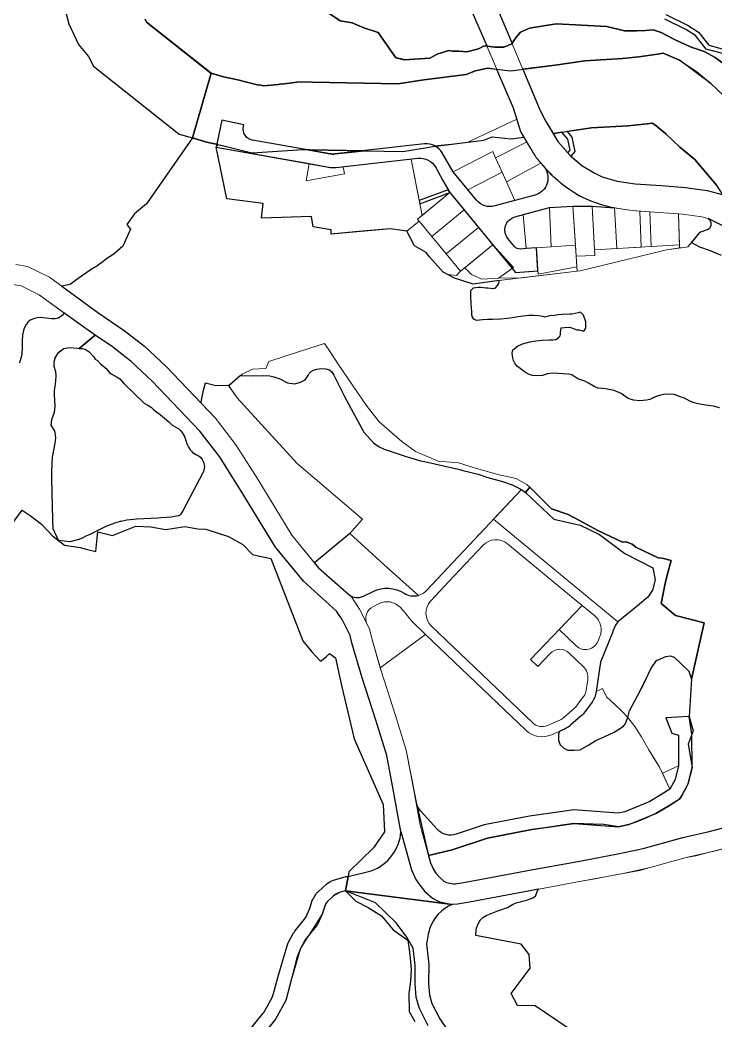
# Model space of a CAD drawing. Header units: millimetres. Extents: x 234550 to 240984, y 469077 to 474234.
# Drawn here: x 239741.5 to 240050.9, y 469516.6 to 469961.6 of the extents above; entities that cross this region are included whole.
import ezdxf

# ---------------------------------------------------------------- set-up
doc = ezdxf.new("R2010")
doc.units = ezdxf.units.MM
for name, color, linetype, lineweight in [('_proposed _Primary_road_Hatch', 7, 'Continuous', 0), ('_Proposed institutional precinct_hatch', 150, 'Continuous', 0), ('_proposed OS-2 _hatch', 83, 'Continuous', 0), ('_Proposed religious institution_hatch', 30, 'Continuous', 0), ('_Proposed UV_1_a_hatch', 31, 'Continuous', 0), ('_proposed UV_1_b_Hatch', 33, 'Continuous', 0), ('_Proposed_footpath hatch', 161, 'Continuous', 30), ('_Proposed_parking', 253, 'Continuous', 30), ('_Propossed _Secondary_road_Hatch', 251, 'Continuous', 0), ('E1', 108, 'Continuous', 30)]:
    doc.layers.add(name, color=color, linetype=linetype, lineweight=lineweight)
doc.layers.add('_proposed Tertiary_road_Hatch', color=252, linetype='Continuous')
doc.layers.add('_proposed UV_2_Hatch', color=53, linetype='Continuous', lineweight=0, true_color=0xf2d64a)
doc.layers.add('water', color=140, linetype='Continuous', lineweight=30, true_color=0x00cdfe)

msp = doc.modelspace()

# ---------------------------------------------------------------- linework, layer by layer
at = {"layer": '_proposed _Primary_road_Hatch'}
for points in [[(240063.58, 469865.39), (240047.38, 469873.33), (240044.52, 469874.09), (240035.96, 469875.25), (240025.55, 469876.08), (240013.58, 469876.91), (240004.34, 469878.28), (239996.37, 469880.6), (239990.25, 469883.34), (239984.13, 469887.24), (239977.49, 469892.91), (239970.89, 469900.49), (239964.04, 469911.91), (239960.9, 469922.46), (239941.21, 469968.35)], [(239952.78, 469968.73), (239972.32, 469922.47), (239974.84, 469917.2), (239980.57, 469907.65), (239985.96, 469901.46), (239991.29, 469896.91), (239996.64, 469893.62), (240000.33, 469891.95), (240006.91, 469890.03), (240014.88, 469888.85), (240026.44, 469888.04), (240037.24, 469887.19), (240046.96, 469885.86), (240054.08, 469883.95)]]:
    msp.add_lwpolyline(points, dxfattribs=at)
at = {"layer": '_Proposed institutional precinct_hatch'}
for points in [[(240053.15, 469857.06), (240047.82, 469859.27), (240043.5, 469860.8), (240040.11, 469862.58), (240039.92, 469862.68), (240038.31, 469860.71), (240037.59, 469860.68), (240028.83, 469859.42), (239990.54, 469850.09), (239968.98, 469847.56), (239962.91, 469846.83), (239954.48, 469845.73), (239954.5, 469845.01), (239954.33, 469844.49), (239953.76, 469843.61), (239952.99, 469842.76), (239952.57, 469842.46), (239952.09, 469842.33), (239951.57, 469842.3), (239950.67, 469842.39), (239949.5, 469842.5), (239948.51, 469842.6), (239947.57, 469842.67), (239946.27, 469842.77), (239945.08, 469842.77), (239943.14, 469842.48), (239941.9, 469841.38), (239941.87, 469840.24), (239941.84, 469839.05), (239942.1, 469835.45), (239942.26, 469831.8), (239942.37, 469830.44), (239942.69, 469829.44), (239943.26, 469828.63), (239944.34, 469828.09), (239947.13, 469828.25), (239949.3, 469828.41), (239951.52, 469828.52), (239955.06, 469828.68), (239958.13, 469828.94), (239960.36, 469829.26), (239962.9, 469829.63), (239965.17, 469829.95), (239967.66, 469830.21), (239969.56, 469830.21), (239971.95, 469830.11), (239973.85, 469829.74), (239974.62, 469829.47), (239977.07, 469830.04), (239979.07, 469830.25), (239980.88, 469830.57), (239982.39, 469830.7), (239986.07, 469830.82), (239986.91, 469830.79), (239989.56, 469831.43), (239990.68, 469831.68), (239992.03, 469830.33), (239993.07, 469827.4), (239993.07, 469824.64), (239992.07, 469823.21), (239990.07, 469823.81), (239989.07, 469823.82), (239985.82, 469825.06), (239983.57, 469824.9), (239982.07, 469824.78), (239981.75, 469822.63), (239981.76, 469821.86), (239981.56, 469821.15), (239980.82, 469820.28), (239979.68, 469819.64), (239978.37, 469819.43), (239976.78, 469819.36), (239973.75, 469819.33), (239970.77, 469819.02), (239968.14, 469818.51), (239964.82, 469817.6), (239962.64, 469816.57), (239960.57, 469814.97), (239960.2, 469813.54), (239960.52, 469811.49), (239960.86, 469810.3), (239961.64, 469808.74), (239962.64, 469807.59), (239965.6, 469805.39), (239966.53, 469804.71), (239967.55, 469804.12), (239969.33, 469803.61), (239971.56, 469803.39), (239973.73, 469803.61), (239976.02, 469804.37), (239978.69, 469804.66), (239982.87, 469804.37), (239985.39, 469804.21), (239986.77, 469803.87), (239989.39, 469802.09), (239992.61, 469801.07), (239994.15, 469800.21), (239996.77, 469798.61), (239998.55, 469797.93), (240001.76, 469797.67), (240005.65, 469796.84), (240008.71, 469795.56), (240011.84, 469793.27), (240014.21, 469792.59), (240017.04, 469792.32), (240019.97, 469792.59), (240021.41, 469792.93), (240023.56, 469793.86), (240025.55, 469794.71), (240027.67, 469795.05), (240030.55, 469795.32), (240032.41, 469795.13), (240034.95, 469794.03), (240036.9, 469793.53), (240039.19, 469792.09), (240041.13, 469791.41), (240043.72, 469790.78), (240046.37, 469790.38), (240049.75, 469789.87), (240052.39, 469789.12)], [(240053.74, 469593.17), (240049.12, 469591.9), (240041.88, 469590.04), (240037.63, 469589.28), (240021.07, 469584.68), (240016.96, 469583.5), (240008.9, 469582), (240003.78, 469581.03), (239997.21, 469579.79), (239990.99, 469578.69), (239972.08, 469575.2), (239971.68, 469574.69), (239970.59, 469572.12), (239969.11, 469571.18), (239966.62, 469570.28), (239962.04, 469569.04), (239960.39, 469568.37), (239958.23, 469566.98), (239953.92, 469565.58), (239948.7, 469563.52), (239947.23, 469562.59), (239946.17, 469561.52), (239944.95, 469559.47), (239944.26, 469557.33), (239944.11, 469554.53), (239964.31, 469550.79), (239967.8, 469546.1), (239968.24, 469540.12), (239959.82, 469528.8), (239962.7, 469523.39), (239970.55, 469523.37), (239989.26, 469510.52)]]:
    msp.add_lwpolyline(points, dxfattribs=at)
for points in [[(239917.33, 469769.78), (239911.22, 469774.27), (239901.14, 469783.02), (239895.32, 469790.33), (239882.95, 469808.64), (239879.58, 469813.68), (239876.86, 469817.75), (239866.22, 469814.33), (239852.05, 469809.86), (239850.78, 469806.73), (239844.9, 469806.36), (239840.22, 469804.21), (239834.24, 469799.06), (239837.92, 469793.74), (239864.76, 469764.44), (239893.79, 469739.71), (239888.17, 469733.24), (239903.16, 469719.53), (239906.13, 469716.86), (239918.64, 469705.81, 0.131269), (239922.2, 469707.91), (239964.39, 469752.83), (239966.16, 469751.57), (239968.12, 469753.92), (239966.73, 469755.07), (239962.07, 469757.81), (239954.47, 469759.47), (239944.37, 469762.19), (239936.36, 469764.68), (239927.33, 469765.41)], [(240025.81, 469629.35), (240023.55, 469632.96), (240021, 469637.12), (240017.54, 469643.06), (240014.71, 469647.46), (240011.67, 469651.48), (240009.11, 469654.1), (240005.77, 469657.37), (240002.2, 469660.76), (240000.38, 469664.35), (239997.63, 469662.99, -0.120136), (239995.75, 469658.39), (239992.54, 469653.96, -0.057228), (239990.92, 469652.19), (239986.14, 469648.04, -0.075249), (239983.49, 469646.35), (239977.75, 469643.83, -0.303243), (239966.26, 469645.85), (239921.8, 469688.37), (239901.6, 469673.55), (239901.97, 469672.28), (239908.37, 469652.45), (239913.2, 469637.01), (239917.67, 469613.77, 0.137461), (239919.6, 469609.9), (239926.93, 469601.81, 0.296841), (239935.37, 469599.59), (239947.81, 469603.71), (239967.94, 469607.69), (239982.66, 469609.74), (239987.69, 469610.42), (240007.17, 469608.96), (240010.31, 469609.62), (240021.45, 469614.16), (240026.34, 469617.08), (240030.41, 469619.65)]]:
    msp.add_lwpolyline(points, format="xyb", close=True, dxfattribs=at)
at = {"layer": '_proposed OS-2 _hatch'}
for points in [[(239966.7, 469907.27), (239964.04, 469911.91), (239962.35, 469917.6), (239940.23, 469907.23), (239925.86, 469905.71, -0.146313), (239929.41, 469902.16), (239934.01, 469894.13), (239934.03, 469894.1), (239951.67, 469903.16), (239952.91, 469900.38)], [(239870.08, 469897.77), (239879.54, 469896.11, 0.071437), (239881.81, 469896.04), (239885.14, 469896.41), (239885.75, 469893.23), (239868.73, 469890.08)], [(240034.68, 469860.28), (240035.56, 469860.39), (240037.59, 469860.68), (240038.31, 469860.71), (240043.56, 469867.13), (240047.38, 469868.48, 0.51342), (240047.4, 469873.32), (240044.58, 469874.08), (240035.96, 469875.25), (240034.24, 469875.39)], [(239915.59, 469694.31), (239911.75, 469699.12), (239910.44, 469700.5, 0.328086), (239901.11, 469702.17), (239898.55, 469700.91, 0.414214), (239895.82, 469692.88), (239896.79, 469690.9), (239897.83, 469686.63), (239901.6, 469673.55), (239921.8, 469688.37)]]:
    msp.add_lwpolyline(points, format="xyb", close=True, dxfattribs=at)
for points in [[(239929.41, 469902.16), (239934.01, 469894.13), (239934.03, 469894.1), (239951.67, 469903.16), (239952.91, 469900.38), (239966.7, 469907.27), (239964.04, 469911.91), (239962.35, 469917.6), (239940.23, 469907.23)], [(240017.53, 469860.65), (240016.97, 469876.67), (240021.38, 469876.37), (240022.06, 469860.91)]]:
    msp.add_lwpolyline(points, dxfattribs=at)
for points in [[(239932.55, 469884.87), (239919.27, 469879.86), (239920.27, 469874.77)], [(239965.13, 469875.06), (239965.13, 469875.06)], [(239930.91, 469857.62), (239918.88, 469872.25), (239913.39, 469867.73), (239916.81, 469861.15), (239922.1, 469858.21), (239923.45, 469856.39), (239929.53, 469849.45), (239931.73, 469848.48), (239935.56, 469848), (239937.26, 469849.9)], [(240034.68, 469860.26), (240028.83, 469859.42), (239990.54, 469850.09), (239989.11, 469849.92), (239988.69, 469856.57), (239996.94, 469856.96), (239996.82, 469859.45), (240034.64, 469861.64)], [(239971.68, 469850.06), (239961.81, 469849.29), (239960.29, 469851.14), (239954.19, 469846.79), (239964.57, 469847.05), (239989.11, 469849.92), (239988.99, 469851.86), (239971.77, 469848.66)], [(239864.76, 469764.44), (239837.92, 469793.74), (239834.12, 469799.25), (239828.53, 469799.12), (239823.88, 469800.36), (239822.99, 469797.09), (239821.98, 469791.89), (239821.96, 469791.25), (239828.37, 469784.54), (239837.46, 469772.76), (239847.15, 469757.44), (239862.37, 469732.55), (239872.4, 469720.32), (239888.17, 469733.24), (239893.79, 469739.71)], [(240034.22, 469629.99), (240027.07, 469626.7), (240030.41, 469619.65), (240032.75, 469623.98)]]:
    msp.add_lwpolyline(points, close=True, dxfattribs=at)
for points in [[(239965.13, 469875.06), (239961.47, 469874.07, 0.545073), (239958.39, 469864.47), (239961.35, 469860.88, 0.249274), (239963.95, 469859.8), (239966.55, 469860.1), (239965.13, 469875.06)], [(239996.94, 469696.64), (239991.33, 469701.28), (239981.17, 469690.66), (239988.76, 469683.39, 0.532735), (239998.49, 469685.53), (239999.28, 469687.54, 0.324715), (239996.94, 469696.64)]]:
    msp.add_lwpolyline(points, format="xyb", dxfattribs=at)
at = {"layer": '_Proposed religious institution_hatch'}
msp.add_lwpolyline([(239844.8, 469504.56), (239855.12, 469517.35), (239859.59, 469525.68), (239861.24, 469531.8), (239864.74, 469545.17), (239866.02, 469548.57), (239875.84, 469564.08), (239876.79, 469567.16), (239877.57, 469568.92), (239877.95, 469569.54), (239880.69, 469572.03), (239883.9, 469573.81), (239886.18, 469574.46), (239890.84, 469569.89), (239896.28, 469567.05), (239902.15, 469563.3), (239907.35, 469557.16), (239913.91, 469552.47), (239914.54, 469548.35), (239914.9, 469544.48), (239915.3, 469539.42), (239915.06, 469534.3), (239914.28, 469528.73), (239914.42, 469520.8), (239916.93, 469516.37)], dxfattribs=at)
at = {"layer": '_proposed Tertiary_road_Hatch'}
for points in [[(239974.22, 469896.67, -0.554288), (239970.26, 469883.69), (239952.58, 469878.93, -0.294438), (239944.33, 469881.58), (239934.01, 469894.13), (239929.18, 469902.55, 0.299028), (239921.35, 469906.52), (239881.59, 469902.05, -0.072012), (239879.3, 469902.13), (239844.8, 469908.25, -0.423797), (239840.78, 469914.21), (239840.95, 469915.02), (239831.17, 469917.09), (239828.62, 469905.03), (239879.54, 469896.11, 0.071437), (239881.81, 469896.04), (239918.38, 469900.15, -0.305888), (239926.31, 469896), (239929.4, 469890.29), (239932.56, 469884.87), (239961.81, 469849.29), (239971.68, 469850.08), (239971.02, 469860.38), (239966.55, 469860.1), (239963.95, 469859.8, -0.249274), (239961.35, 469860.88), (239958.39, 469864.47, -0.545073), (239961.47, 469874.07), (239976.82, 469878.2), (239987.29, 469878.86), (239995.84, 469878.86), (240005.74, 469878.07, -0.000022), (240004.34, 469878.28, -0.168102)], [(240024.13, 469608.77), (240029.48, 469611.96), (240033.61, 469614.57, 0.128811), (240035.69, 469616.79), (240038.03, 469621.13, 0.064083), (240038.58, 469622.56), (240040.22, 469629.29), (240040.15, 469644.14), (240038.92, 469651.95), (240028.61, 469651.34), (240031.25, 469644.48), (240034.15, 469643.66), (240034.22, 469629.99), (240032.75, 469623.98), (240030.41, 469619.65), (240026.34, 469617.08), (240021.45, 469614.16), (240010.31, 469609.62), (240007.17, 469608.96), (239987.69, 469610.42), (239982.66, 469609.74), (239967.94, 469607.69), (239947.81, 469603.71), (239935.37, 469599.59, -0.296841), (239926.93, 469601.81), (239919.6, 469609.9, -0.119666), (239917.79, 469613.22), (239923.06, 469590.21), (239933.55, 469592.67), (239949.34, 469597.9), (239968.94, 469601.77), (239983.48, 469603.8), (239987.87, 469604.39), (240007.57, 469602.91), (240012.07, 469603.86)], [(239887.32, 469580.78), (239897.65, 469583.36, 0.296664), (239910.84, 469600.78), (239915.51, 469583.81), (239917.37, 469579.49), (239919.19, 469576.88), (239921.51, 469574.09), (239924.91, 469571.19), (239927.73, 469569.75), (239930.2, 469569.03), (239933.63, 469568.43), (239886.18, 469574.46)]]:
    msp.add_lwpolyline(points, format="xyb", close=True, dxfattribs=at)
for points in [[(240034.72, 469905.1), (240028.55, 469910.96), (240024.1, 469914.71), (240022.52, 469915.78), (240020.27, 469915.45), (240011.65, 469914.61), (239995.57, 469913.62), (239984.7, 469912.06), (239986.8, 469909.46), (239988.15, 469903.14), (239986.39, 469901.09), (239991.29, 469896.91), (239996.64, 469893.62), (240000.33, 469891.95), (240006.91, 469890.03), (240014.88, 469888.85), (240026.44, 469888.04), (240037.24, 469887.19), (240046.96, 469885.86), (240053.67, 469884.06), (240052.96, 469885.34), (240051.26, 469888.06), (240041.52, 469899.67)], [(239984.95, 469908.58), (239982.38, 469911.74), (239978.43, 469911.21), (239980.57, 469907.65), (239985.01, 469902.55), (239985.99, 469903.69)]]:
    msp.add_lwpolyline(points, close=True, dxfattribs=at)
for points in [[(239840.95, 469509.34), (239849.63, 469520.1, 0.046665), (239850.45, 469521.34), (239853.53, 469527.08, 0.058035), (239854.21, 469528.8), (239856.39, 469536.98), (239860.19, 469550.04, -0.05581), (239860.88, 469551.68), (239862.94, 469555.4, -0.042575), (239863.7, 469556.53), (239867.97, 469561.85, 0.062811), (239869.02, 469563.55), (239870.22, 469566.21), (239871.27, 469569.61, -0.060495), (239872.05, 469571.38), (239872.65, 469572.37, -0.073514), (239874.13, 469574.18), (239877.7, 469577.43, -0.116429), (239880.91, 469579.21), (239886.41, 469580.75), (239887.32, 469580.78), (239886.18, 469574.46), (239883.9, 469573.81, 0.116429), (239880.69, 469572.03), (239877.95, 469569.54), (239877.57, 469568.92, 0.060495), (239876.79, 469567.16), (239875.84, 469564.08), (239873.75, 469559.47), (239868.27, 469552.64), (239866.02, 469548.57), (239862.17, 469535.37), (239859.59, 469525.68), (239855.12, 469517.35), (239845.26, 469505.14, -0.046396)], [(239922.93, 469514.43), (239919.01, 469522.12), (239917.54, 469527.16), (239917.12, 469533.02), (239917.18, 469541.31), (239916.31, 469548.94), (239913.46, 469553.81), (239910.02, 469558.47), (239908.64, 469560.24), (239899.51, 469569.12), (239886.18, 469574.46), (239933.63, 469568.43, 0.211902), (239923.51, 469557.47, 0.010507), (239922.13, 469550.88), (239923.18, 469541.63), (239923.12, 469533.22), (239923.48, 469528.22), (239924.61, 469524.34), (239928.11, 469517.49), (239931.83, 469511.98)]]:
    msp.add_lwpolyline(points, format="xyb", dxfattribs=at)
at = {"layer": '_Proposed UV_1_a_hatch'}
msp.add_lwpolyline([(239871.1, 469874.25), (239871.79, 469869.68), (239879.82, 469868.36), (239879.85, 469866.35), (239906.07, 469868.81), (239913.39, 469867.73), (239918.88, 469872.25), (239918.2, 469873.07), (239920.27, 469874.77), (239915.35, 469899.81), (239900.32, 469898.12), (239885.14, 469896.41), (239885.75, 469893.23), (239868.73, 469890.08), (239868.73, 469890.08), (239870.08, 469897.77), (239828.62, 469905.03), (239833.39, 469882.05), (239849.63, 469880.02), (239848.8, 469873.49), (239871.1, 469874.25)], dxfattribs=at)
at = {"layer": '_proposed UV_1_b_Hatch'}
for points in [[(239973.02, 469898.04), (239970.89, 469900.49), (239967.06, 469906.65), (239966.7, 469907.27), (239952.91, 469900.38), (239957.72, 469889.61), (239955.79, 469893.93)], [(239945.26, 469869.42), (239930.91, 469857.62), (239937.26, 469849.9), (239951.61, 469861.7), (239938.91, 469877.15), (239924.55, 469865.35), (239938.91, 469877.15), (239932.56, 469884.87), (239918.2, 469873.07), (239930.91, 469857.62)]]:
    msp.add_lwpolyline(points, dxfattribs=at)
for points in [[(239926.31, 469896, 0.305888), (239918.38, 469900.15), (239915.35, 469899.81), (239918.98, 469881.36), (239931.79, 469886.18), (239929.4, 469890.29)], [(239974.22, 469896.67), (239973.02, 469898.04), (239957.72, 469889.61), (239961.42, 469881.31), (239970.26, 469883.69, 0.554288)]]:
    msp.add_lwpolyline(points, format="xyb", close=True, dxfattribs=at)
for points in [[(239952.91, 469900.38), (239951.67, 469903.16), (239934.03, 469894.1), (239940.55, 469886.18), (239955.79, 469893.93)], [(239965.13, 469875.06), (239976.82, 469878.2), (239977.57, 469860.79), (239966.55, 469860.1)], [(239977.57, 469860.79), (239976.82, 469878.2), (239987.29, 469878.86), (239988.38, 469861.47)], [(239995.84, 469878.86), (239987.29, 469878.86), (239988.69, 469856.57), (239996.94, 469856.96)], [(240005.74, 469878.07), (239995.84, 469878.86), (239996.82, 469859.45), (240006.76, 469860.02)], [(240016.97, 469876.67), (240013.58, 469876.91), (240005.74, 469878.07), (240006.78, 469860.02), (240017.53, 469860.65)], [(240034.24, 469875.39), (240025.55, 469876.08), (240021.38, 469876.37), (240022.06, 469860.91), (240034.64, 469861.64)], [(239960.9, 469851.57), (239951.61, 469861.7), (239939.19, 469851.49), (239942.17, 469848.54), (239946.74, 469846.41), (239954.19, 469846.79)], [(239988.38, 469861.47), (239977.57, 469860.79), (239971.02, 469860.38), (239971.77, 469848.66), (239988.99, 469851.86)]]:
    msp.add_lwpolyline(points, close=True, dxfattribs=at)
msp.add_lwpolyline([(239940.55, 469886.18), (239944.33, 469881.58, 0.294438), (239952.58, 469878.93), (239961.42, 469881.31)], format="xyb", dxfattribs=at)
at = {"layer": '_proposed UV_2_Hatch'}
msp.add_lwpolyline([(239741.23, 469809.14), (239741.82, 469811.21), (239741.98, 469811.67), (239742.23, 469812.99), (239742.26, 469813.68), (239742.4, 469815.44), (239742.44, 469817.26), (239742.46, 469818.14), (239742.47, 469819.03), (239742.6, 469821.63), (239742.59, 469821.63), (239743.23, 469824.11), (239744, 469825.76), (239745.01, 469827.26), (239746.03, 469828.18), (239747.93, 469828.94), (239749.19, 469829.22), (239750.65, 469829.28), (239755.63, 469828.72), (239757.11, 469828.72), (239758.66, 469829.05), (239760.3, 469830.22), (239760.76, 469831.01), (239760.98, 469831.48), (239749.97, 469839.5), (239742.04, 469843.39), (239738.51, 469844.02)], dxfattribs=at)
for points in [[(239817.66, 469769.91), (239817.17, 469770.52), (239816.32, 469771.73), (239815.8, 469772.85), (239814.63, 469776.5), (239813.73, 469777.97), (239813, 469778.91), (239812.09, 469779.84), (239810.07, 469781.05), (239809.02, 469781.68), (239807.62, 469783.01), (239804.87, 469785.3), (239803.14, 469786.68), (239802.99, 469786.81), (239801.93, 469787.5), (239800.85, 469788.47), (239799.92, 469789.3), (239798.33, 469790.37), (239796.61, 469791.26), (239787.62, 469800.05), (239785.84, 469802.02), (239784.75, 469802.86), (239782.02, 469804.33), (239781.07, 469805.09), (239779.8, 469806.68), (239777.26, 469808.69), (239775.99, 469810.17), (239774.83, 469810.81), (239774.09, 469811.97), (239772.26, 469814.1), (239770.49, 469815.25), (239769.3, 469815.54), (239767.1, 469815.68), (239763.67, 469815.96), (239761.71, 469815.68), (239760.25, 469815.03), (239759.06, 469814.2), (239758.22, 469813.25), (239757.52, 469812.06), (239757.01, 469810.71), (239756.73, 469809.33), (239756.73, 469807.63), (239757.37, 469805.2), (239757.49, 469803.49), (239757.37, 469800.97), (239756.84, 469796.84), (239756.81, 469794.9), (239757.16, 469789.94), (239756.84, 469787.31), (239755.57, 469784.03), (239755.36, 469781.92), (239755.63, 469780.99), (239756.81, 469779.09), (239757.16, 469778.21), (239757.37, 469775.88), (239757.19, 469773.41), (239755.99, 469767.21), (239755.67, 469760.86), (239755.66, 469757.65), (239756.09, 469739.37), (239756.22, 469735.37), (239758.63, 469730.21), (239763.67, 469729.63), (239767.71, 469730.68), (239769.38, 469731.36), (239770.51, 469731.94), (239771.81, 469732.52), (239772.93, 469733.05), (239774.25, 469733.79), (239775.52, 469734.32), (239777.29, 469735.2), (239779.7, 469736.38), (239782.03, 469737.34), (239782.84, 469737.6), (239783.07, 469737.71), (239783.56, 469737.89), (239783.6, 469737.9), (239784.07, 469738.06), (239784.31, 469738.13), (239785.05, 469738.35), (239785.13, 469738.37), (239785.85, 469738.59), (239786.07, 469738.64), (239786.39, 469738.69), (239786.69, 469738.75), (239786.73, 469738.76), (239788.98, 469739.28), (239792, 469739.6), (239793.25, 469739.74), (239802.92, 469740.19), (239804.06, 469740.28), (239806.6, 469740.48), (239808.77, 469740.64), (239810.14, 469740.8), (239811.04, 469740.96), (239811.9, 469741.17), (239812.24, 469741.29), (239812.55, 469741.5), (239812.8, 469741.71), (239813.03, 469742.02), (239813.33, 469742.44), (239813.64, 469743.02), (239813.82, 469743.39), (239822.78, 469760.3), (239823.09, 469760.94), (239823.45, 469762.9), (239823.09, 469764.96), (239822.47, 469766.23), (239821.69, 469767.25), (239821.14, 469767.68), (239820.54, 469768.01), (239820.02, 469768.26), (239819.71, 469768.45), (239819.09, 469768.88), (239818.9, 469768.95), (239818.2, 469769.4)], [(240022.74, 469718.08), (240010.34, 469724.42), (239999.11, 469732.93), (239990.55, 469737.08), (239978.79, 469739.71), (239966.16, 469751.57), (239964.39, 469752.83), (239952, 469739.63), (240007.24, 469693.97), (240015.96, 469701.16), (240020.53, 469705.06), (240022.65, 469708.11), (240023.85, 469712.76)], [(240039.93, 469668.52), (240038.73, 469672.08), (240032.2, 469678.33), (240030.55, 469678.96), (240028.52, 469678.58), (240024.43, 469676.84), (240021.91, 469673.12), (240018.58, 469666.1), (240012.36, 469654.47), (240011.67, 469651.48), (240014.71, 469647.46), (240017.54, 469643.06), (240021, 469637.12), (240023.66, 469632.8), (240025.81, 469629.35), (240027.07, 469626.7), (240034.22, 469629.99), (240034.15, 469643.66), (240031.25, 469644.48), (240028.61, 469651.34), (240038.92, 469651.95)]]:
    msp.add_lwpolyline(points, close=True, dxfattribs=at)
msp.add_lwpolyline([(239989.36, 469657.23), (239992.11, 469661.03, 0.120136), (239993.18, 469663.66), (239993.88, 469668.32, 0.243798), (239991.87, 469674.19), (239985.64, 469680.15, 0.414214), (239977.16, 469679.96), (239971.64, 469674.18), (239968.38, 469677.29), (239991.33, 469701.28), (239986.6, 469705.19), (239958.17, 469728.69, 0.395789), (239947.25, 469728), (239932.15, 469711.94), (239924.1, 469703.36, 0.411592), (239924.4, 469692.11), (239930.75, 469686.03), (239969.37, 469649.1, 0.303243), (239975.93, 469647.95), (239981.67, 469650.47, 0.075249), (239983.19, 469651.43), (239987.97, 469655.59), (239988.9, 469656.6), (239989.36, 469657.23)], format="xyb", dxfattribs=at)
at = {"layer": '_Proposed_footpath hatch'}
msp.add_lwpolyline([(239932.55, 469884.87), (239932.56, 469884.87), (239931.79, 469886.18), (239918.98, 469881.36), (239919.27, 469879.86)], close=True, dxfattribs=at)
at = {"layer": '_Proposed_parking'}
msp.add_lwpolyline([(239888.17, 469733.24), (239872.4, 469720.32), (239874.23, 469718.08), (239887.5, 469706.31, 0.304536), (239894.13, 469705.42), (239898.46, 469707.55, -0.262328), (239912.19, 469706.78, 0.213117), (239918.64, 469705.81), (239906.13, 469716.86), (239903.16, 469719.53)], format="xyb", close=True, dxfattribs=at)
at = {"layer": '_Propossed _Secondary_road_Hatch'}
for points in [[(240064.82, 469605.21), (240047.81, 469600.84), (240036.16, 469598.16), (240018.51, 469593.31), (240007.24, 469590.85), (239989.4, 469587.54), (239967.94, 469583.59), (239939.58, 469578.28), (239935.1, 469577.54), (239934.14, 469577.48), (239931.07, 469578.15), (239929.95, 469578.73), (239927.94, 469580.44), (239926.36, 469582.34), (239925.28, 469583.89), (239923.95, 469586.95), (239919.37, 469603.64), (239916.47, 469619.98), (239913.2, 469637.01), (239908.37, 469652.45), (239901.97, 469672.28), (239897.83, 469686.63), (239896.79, 469690.9), (239892.47, 469699.68), (239888.83, 469705.14), (239874.23, 469718.08), (239862.37, 469732.55), (239847.15, 469757.44), (239837.46, 469772.76), (239828.37, 469784.54), (239806.59, 469807.37), (239796.79, 469816.62), (239787.79, 469823.64), (239776.06, 469831.63), (239754.56, 469847.27), (239744.86, 469852.04), (239739.65, 469852.95)], [(239738.51, 469844.02), (239742.04, 469843.39), (239749.97, 469839.5), (239770.84, 469824.3), (239782.63, 469816.25), (239790.87, 469809.83), (239800.23, 469801), (239821.45, 469778.77), (239830.16, 469767.49), (239839.39, 469752.88), (239855.05, 469727.31), (239867.52, 469712.09), (239882.22, 469698.83), (239884.7, 469695.11), (239888.26, 469687.91), (239889.02, 469684.75), (239893.51, 469669.2), (239899.77, 469649.82), (239904.5, 469634.66), (239907.55, 469618.76), (239910.84, 469600.78), (239915.51, 469583.81), (239917.37, 469579.49), (239919.19, 469576.88), (239921.51, 469574.09), (239924.91, 469571.19), (239927.73, 469569.75), (239930.2, 469569.03), (239933.63, 469568.43), (239935.93, 469568.57), (239941.33, 469569.45), (239969.81, 469574.78), (239990.99, 469578.69), (240008.9, 469582), (240021.07, 469584.68), (240037.63, 469589.28), (240050.03, 469592.12), (240066.61, 469596.38)]]:
    msp.add_lwpolyline(points, dxfattribs=at)
at = {"layer": 'E1'}
for points in [[(239760.88, 469968.83), (239763.12, 469959.88), (239767.53, 469950.69), (239771.92, 469945.34), (239774.1, 469941.16), (239812.3, 469910.86), (239818.14, 469909.18), (239826.44, 469937.94), (239797.75, 469960.7), (239797.08, 469961.97)], [(239878.83, 469964.7), (239883.86, 469961.28), (239889.15, 469960.3), (239894.3, 469958.1), (239900.76, 469956.14), (239908.57, 469944.86), (239911.55, 469944.15), (239912.12, 469943.93), (239923.7, 469944.71), (239926.87, 469946.48), (239930.12, 469947.46), (239932.15, 469948.01), (239933.79, 469947.77), (239936.48, 469947.84), (239940.17, 469947.46), (239945.26, 469948.86), (239947.55, 469950), (239948.41, 469950.08), (239949.09, 469949.98), (239941.66, 469967.31)], [(239952.78, 469968.73), (239960.21, 469951.13), (239961.04, 469952.55), (239962.31, 469954.33), (239963.92, 469956.16), (239967.93, 469958.04), (239979.86, 469959.86), (239991.26, 469959.3), (240002.31, 469958.79), (240010.26, 469956.87), (240015.74, 469956.87), (240019.55, 469957), (240022.86, 469957.25), (240026.55, 469956.11), (240031.76, 469953.31), (240035.2, 469951.66), (240040.29, 469949.37), (240045.63, 469947.58), (240050.47, 469944.91), (240053.87, 469942.5)], [(239878.83, 469964.7), (239883.86, 469961.28), (239889.15, 469960.3), (239894.3, 469958.1), (239900.76, 469956.14), (239908.57, 469944.86), (239912.39, 469943.95), (239923.7, 469944.71), (239926.87, 469946.48), (239930.12, 469947.46), (239932.15, 469948.01), (239933.79, 469947.77), (239936.48, 469947.84), (239940.17, 469947.46), (239945.26, 469948.86), (239947.86, 469950.16), (239952.55, 469949.49), (239956.57, 469949.56), (239960.14, 469951.02), (239961.04, 469952.55), (239962.31, 469954.33), (239963.92, 469956.16), (239967.93, 469958.04), (239979.86, 469959.86), (239991.26, 469959.3), (240002.31, 469958.79), (240010.26, 469956.87), (240015.74, 469956.87), (240019.55, 469957), (240022.86, 469957.25), (240026.55, 469956.11), (240031.76, 469953.31), (240035.2, 469951.66), (240040.29, 469949.37), (240045.63, 469947.58), (240050.47, 469944.91), (240053.87, 469942.5)], [(240055.46, 469946.22), (240046.54, 469948.65), (240041.73, 469954.75), (240037.52, 469957.47), (240028.17, 469962.02)], [(240028.57, 469964.05), (240038.51, 469959.21), (240043.1, 469956.25), (240047.7, 469950.4), (240056.26, 469948.07), (240084.51, 469931.04), (240097.09, 469949.77), (240087.62, 469951.79), (240079.33, 469956.22), (240074.31, 469958.56), (240053.07, 469965.54)], [(240028.57, 469964.05), (240038.51, 469959.21), (240043.1, 469956.25), (240047.7, 469950.4), (240056.26, 469948.07), (240084.51, 469931.04), (240097.09, 469949.77), (240087.62, 469951.79), (240079.33, 469956.22), (240074.31, 469958.56), (240053.07, 469965.54)], [(240054.45, 469927.73), (240048.56, 469933.33), (240034.64, 469943.79), (240027.42, 469946.87), (240024.85, 469946.45), (240016.63, 469945.23), (240009.28, 469944.52), (239992.51, 469943.49), (239979.34, 469941.6), (239965.04, 469939.71), (239972.32, 469922.47), (239974.84, 469917.2), (239978.43, 469911.21), (239983.43, 469911.88), (239995.57, 469913.62), (240011.65, 469914.61), (240020.27, 469915.45), (240022.52, 469915.78), (240024.1, 469914.71), (240028.55, 469910.96), (240034.72, 469905.1), (240041.52, 469899.67), (240051.26, 469888.06)], [(240052.39, 469789.12), (240049.75, 469789.87), (240046.37, 469790.38), (240043.72, 469790.78), (240041.13, 469791.41), (240039.19, 469792.09), (240036.9, 469793.53), (240034.95, 469794.03), (240032.41, 469795.13), (240030.55, 469795.32), (240027.67, 469795.05), (240025.55, 469794.71), (240023.56, 469793.86), (240021.41, 469792.93), (240019.97, 469792.59), (240017.04, 469792.32), (240014.21, 469792.59), (240011.84, 469793.27), (240008.71, 469795.56), (240005.65, 469796.84), (240001.76, 469797.67), (239998.55, 469797.93), (239996.77, 469798.61), (239994.15, 469800.21), (239992.61, 469801.07), (239989.39, 469802.09), (239986.77, 469803.87), (239985.39, 469804.21), (239982.87, 469804.37), (239978.69, 469804.66), (239976.02, 469804.37), (239973.73, 469803.61), (239971.56, 469803.39), (239969.33, 469803.61), (239967.55, 469804.12), (239966.53, 469804.71), (239965.6, 469805.39), (239962.64, 469807.59), (239961.64, 469808.74), (239960.86, 469810.3), (239960.52, 469811.49), (239960.2, 469813.54), (239960.57, 469814.97), (239962.64, 469816.57), (239964.82, 469817.6), (239968.14, 469818.51), (239970.77, 469819.02), (239973.75, 469819.33), (239976.78, 469819.36), (239978.37, 469819.43), (239979.68, 469819.64), (239980.82, 469820.28), (239981.56, 469821.15), (239981.76, 469821.86), (239981.75, 469822.63), (239982.07, 469824.78), (239983.57, 469824.9), (239985.82, 469825.06), (239989.07, 469823.82), (239990.07, 469823.81), (239992.07, 469823.21), (239993.07, 469824.64), (239993.07, 469827.4), (239992.03, 469830.33), (239990.68, 469831.68), (239989.56, 469831.43), (239986.91, 469830.79), (239986.07, 469830.82), (239982.39, 469830.7), (239980.88, 469830.57), (239979.07, 469830.25), (239977.07, 469830.04), (239974.62, 469829.47), (239973.85, 469829.74), (239971.95, 469830.11), (239969.56, 469830.21), (239967.66, 469830.21), (239965.17, 469829.95), (239962.9, 469829.63), (239960.36, 469829.26), (239958.13, 469828.94), (239955.06, 469828.68), (239951.52, 469828.52), (239949.3, 469828.41), (239947.13, 469828.25), (239944.34, 469828.09), (239943.26, 469828.63), (239942.69, 469829.44), (239942.37, 469830.44), (239942.26, 469831.8), (239942.1, 469835.45), (239941.84, 469839.05), (239941.87, 469840.24), (239941.9, 469841.38), (239943.14, 469842.48), (239945.08, 469842.77), (239946.27, 469842.77), (239947.57, 469842.67), (239948.51, 469842.6), (239949.5, 469842.5), (239950.67, 469842.39), (239951.57, 469842.3), (239952.09, 469842.33), (239952.57, 469842.46), (239952.99, 469842.76), (239953.76, 469843.61), (239954.33, 469844.49), (239954.5, 469845.01), (239954.48, 469845.73), (239942.88, 469844.21), (239934.58, 469846.9), (239929.53, 469849.45), (239923.45, 469856.39), (239922.1, 469858.21), (239916.81, 469861.15), (239913.39, 469867.73), (239906.07, 469868.81), (239893.72, 469867.69), (239879.85, 469866.35), (239879.82, 469868.36), (239871.79, 469869.68), (239871.1, 469874.25), (239848.8, 469873.49), (239849.63, 469880.02), (239833.39, 469882.05), (239828.62, 469905.03), (239829.56, 469906.2), (239824.45, 469907.36), (239818.14, 469909.18), (239797.68, 469879.91), (239792.31, 469875.48), (239788.94, 469870.63), (239790.56, 469868.68), (239787.23, 469861.08), (239783.45, 469857.76), (239781.97, 469856.78), (239780.49, 469855.83), (239778.47, 469854.31), (239775.69, 469852.18), (239772.83, 469850.48), (239772.61, 469850.35), (239767.77, 469847.02), (239765.61, 469845.43), (239763.75, 469844.04), (239760.01, 469843.31), (239776.06, 469831.63), (239787.79, 469823.64), (239796.79, 469816.62), (239806.59, 469807.37), (239821.96, 469791.25), (239821.98, 469791.89), (239822.99, 469797.09), (239823.88, 469800.36), (239828.53, 469799.12), (239834.47, 469799.26), (239839.39, 469803.5), (239844.76, 469803.39), (239849.63, 469803.5), (239852.49, 469803.39), (239854.29, 469802.97), (239857.04, 469802.02), (239860.42, 469800.32), (239863.6, 469799.9), (239866.24, 469800.54), (239868.26, 469801.59), (239869.53, 469803.61), (239870, 469804.44), (239870.89, 469805.33), (239871.97, 469805.9), (239873.43, 469806.41), (239875.46, 469806.73), (239877.43, 469806.6), (239879.08, 469806.09), (239880.09, 469805.17), (239881.05, 469803.69), (239882.85, 469799.88), (239885.7, 469794.27), (239889.62, 469787.08), (239894.33, 469778.38), (239898.67, 469773.62), (239900.89, 469771.93), (239903.43, 469770.76), (239913.07, 469767.59), (239919.52, 469765.68), (239921.26, 469765.3), (239921.95, 469765.25), (239922.64, 469765), (239931.06, 469763.14), (239936.93, 469761.72), (239938.34, 469761.37), (239945.09, 469759.69), (239949.49, 469758.25), (239955.93, 469756.47), (239960.24, 469754.95), (239964.39, 469752.83), (239966.17, 469751.58), (239968.12, 469753.92), (239971.53, 469750.5), (239977.81, 469744.34), (239985.18, 469741.81), (239990.17, 469739.07), (239998.36, 469734.62), (240009.25, 469729.48), (240010.97, 469729.56), (240013.63, 469728.61), (240015.18, 469727.2), (240025.09, 469722.43), (240026.87, 469722.36), (240030.89, 469721.26), (240029.32, 469715.44), (240028.21, 469711.02), (240026.5, 469702.14), (240032.84, 469696.79), (240045.54, 469693.6), (240039.93, 469668.52), (240038.92, 469651.95), (240040.67, 469645.56), (240038.52, 469639.63), (240040.22, 469629.29), (240038.4, 469621.81), (240034.94, 469615.41), (240029.48, 469611.96), (240024.13, 469608.77), (240019.18, 469606.59), (240015.6, 469605.06), (240012.07, 469603.86), (240007.57, 469602.91), (240001.07, 469603.89), (239996.09, 469604.14), (239987.87, 469604.39), (239987.59, 469604.35), (239983.48, 469603.8), (239974.71, 469602.4), (239968.94, 469601.77), (239949.34, 469597.9), (239933.55, 469592.67), (239923.06, 469590.21), (239923.95, 469586.95), (239925.28, 469583.89), (239926.36, 469582.34), (239927.94, 469580.44), (239929.95, 469578.73), (239931.07, 469578.15), (239934.14, 469577.48), (239935.1, 469577.54), (239939.58, 469578.28), (239967.94, 469583.59), (239989.4, 469587.54), (240007.24, 469590.85), (240018.51, 469593.31), (240036.16, 469598.16), (240047.81, 469600.84), (240064.82, 469605.21)], [(240052.39, 469789.12), (240049.75, 469789.87), (240046.37, 469790.38), (240043.72, 469790.78), (240041.13, 469791.41), (240039.19, 469792.09), (240036.9, 469793.53), (240034.95, 469794.03), (240032.41, 469795.13), (240030.55, 469795.32), (240027.67, 469795.05), (240025.55, 469794.71), (240023.56, 469793.86), (240021.41, 469792.93), (240019.97, 469792.59), (240017.04, 469792.32), (240014.21, 469792.59), (240011.84, 469793.27), (240008.71, 469795.56), (240005.65, 469796.84), (240001.76, 469797.67), (239998.55, 469797.93), (239996.77, 469798.61), (239994.15, 469800.21), (239992.61, 469801.07), (239989.39, 469802.09), (239986.77, 469803.87), (239985.39, 469804.21), (239982.87, 469804.37), (239978.69, 469804.66), (239976.02, 469804.37), (239973.73, 469803.61), (239971.56, 469803.39), (239969.33, 469803.61), (239967.55, 469804.12), (239966.53, 469804.71), (239965.6, 469805.39), (239962.64, 469807.59), (239961.64, 469808.74), (239960.86, 469810.3), (239960.52, 469811.49), (239960.2, 469813.54), (239960.57, 469814.97), (239962.64, 469816.57), (239964.82, 469817.6), (239968.14, 469818.51), (239970.77, 469819.02), (239973.75, 469819.33), (239976.78, 469819.36), (239978.37, 469819.43), (239979.68, 469819.64), (239980.82, 469820.28), (239981.56, 469821.15), (239981.76, 469821.86), (239981.75, 469822.63), (239982.07, 469824.78), (239983.57, 469824.9), (239985.82, 469825.06), (239989.07, 469823.82), (239990.07, 469823.81), (239992.07, 469823.21), (239993.07, 469824.64), (239993.07, 469827.4), (239992.03, 469830.33), (239990.68, 469831.68), (239989.56, 469831.43), (239986.91, 469830.79), (239986.07, 469830.82), (239982.39, 469830.7), (239980.88, 469830.57), (239979.07, 469830.25), (239977.07, 469830.04), (239974.62, 469829.47), (239973.85, 469829.74), (239971.95, 469830.11), (239969.56, 469830.21), (239967.66, 469830.21), (239965.17, 469829.95), (239962.9, 469829.63), (239960.36, 469829.26), (239958.13, 469828.94), (239955.06, 469828.68), (239951.52, 469828.52), (239949.3, 469828.41), (239947.13, 469828.25), (239944.34, 469828.09), (239943.26, 469828.63), (239942.69, 469829.44), (239942.37, 469830.44), (239942.26, 469831.8), (239942.1, 469835.45), (239941.84, 469839.05), (239941.87, 469840.24), (239941.9, 469841.38), (239943.14, 469842.48), (239945.08, 469842.77), (239946.27, 469842.77), (239947.57, 469842.67), (239948.51, 469842.6), (239949.5, 469842.5), (239950.67, 469842.39), (239951.57, 469842.3), (239952.09, 469842.33), (239952.57, 469842.46), (239952.99, 469842.76), (239953.76, 469843.61), (239954.33, 469844.49), (239954.5, 469845.01), (239954.48, 469845.73), (239942.88, 469844.21), (239934.58, 469846.9), (239929.53, 469849.45), (239923.45, 469856.39), (239922.1, 469858.21), (239916.81, 469861.15), (239913.39, 469867.73), (239906.07, 469868.81), (239893.72, 469867.69), (239879.85, 469866.35), (239879.82, 469868.36), (239871.79, 469869.68), (239871.1, 469874.25), (239848.8, 469873.49), (239849.63, 469880.02), (239833.39, 469882.05), (239828.62, 469905.03), (239829.56, 469906.2), (239824.45, 469907.36)], [(239737.17, 469736.41), (239742.46, 469743.64), (239746.03, 469741.26), (239751, 469737.52), (239755.96, 469732.31), (239758.63, 469730.21), (239756.22, 469735.37), (239756.09, 469739.37), (239755.66, 469757.65), (239755.67, 469760.86), (239755.99, 469767.21), (239757.19, 469773.41), (239757.37, 469775.88), (239757.16, 469778.21), (239756.81, 469779.09), (239755.32, 469781.5), (239755.57, 469784.03), (239756.84, 469787.31), (239757.16, 469789.94), (239756.81, 469794.9), (239756.84, 469796.84), (239757.07, 469798.63), (239757.37, 469800.97), (239757.49, 469803.49), (239757.37, 469805.2), (239756.73, 469807.63), (239756.73, 469809.33), (239757.15, 469811.44), (239758.58, 469813.86), (239761.04, 469815.58), (239763.67, 469815.96), (239767.1, 469815.68), (239767.84, 469815.63), (239774.89, 469821.54), (239770.84, 469824.3), (239760.98, 469831.48), (239760.76, 469831.01), (239760.3, 469830.22), (239758.66, 469829.05), (239757.11, 469828.72), (239755.63, 469828.72), (239750.65, 469829.28), (239749.19, 469829.22), (239747.93, 469828.94), (239746.03, 469828.18), (239745.01, 469827.26), (239744, 469825.76), (239743.23, 469824.11), (239743.04, 469823.35), (239742.6, 469821.65), (239742.47, 469819.03), (239742.46, 469818.14), (239742.44, 469817.26), (239742.4, 469815.44), (239742.26, 469813.68), (239742.23, 469812.99), (239741.98, 469811.67), (239741.82, 469811.21), (239741.23, 469809.14)], [(240032.84, 469696.79), (240026.5, 469702.14), (240028.21, 469711.02)], [(239922.93, 469514.43), (239919.01, 469522.12), (239917.54, 469527.16), (239917.12, 469533.02), (239917.18, 469541.31), (239916.31, 469548.94), (239913.46, 469553.81), (239913.46, 469553.81), (239910.02, 469558.47), (239908.64, 469560.24), (239899.51, 469569.12), (239899.51, 469569.12), (239886.18, 469574.46), (239890.84, 469569.89), (239896.28, 469567.05), (239902.15, 469563.3), (239907.35, 469557.16), (239913.91, 469552.47), (239914.54, 469548.35), (239914.9, 469544.48), (239915.3, 469539.42), (239915.06, 469534.3), (239914.28, 469528.73), (239914.42, 469520.8), (239916.93, 469516.37)], [(239922.93, 469514.43), (239919.01, 469522.12), (239917.54, 469527.16), (239917.12, 469533.02), (239917.18, 469541.31), (239916.31, 469548.94), (239913.46, 469553.81), (239910.02, 469558.47), (239908.64, 469560.24), (239899.51, 469569.12), (239886.18, 469574.46), (239890.84, 469569.89), (239896.28, 469567.05), (239902.15, 469563.3), (239907.35, 469557.16), (239913.91, 469552.47), (239914.54, 469548.35), (239914.9, 469544.48), (239915.3, 469539.42), (239915.06, 469534.3), (239914.28, 469528.73), (239914.42, 469520.8), (239916.93, 469516.37)]]:
    msp.add_lwpolyline(points, dxfattribs=at)
msp.add_lwpolyline([(239953.51, 469939.69), (239949.36, 469940.17), (239943.91, 469939.09), (239939.88, 469937.43), (239920.97, 469935.02), (239909.58, 469933.26), (239871.33, 469933.92), (239865.69, 469934.19), (239857.85, 469933.04), (239857.74, 469933.2), (239856.22, 469932.88), (239849.94, 469932.37), (239847.85, 469932.81), (239847.46, 469932.7), (239838.37, 469934.96), (239831.93, 469936.42), (239826.46, 469938), (239818.14, 469909.18), (239824.45, 469907.36), (239831.43, 469905.77), (239842.15, 469903.11), (239844.67, 469902.61), (239867.16, 469904.09), (239870.34, 469903.93), (239911.62, 469903.22), (239925.16, 469905.31), (239947.63, 469908.18), (239951.41, 469909.73), (239959.84, 469908.76), (239965.48, 469909.5), (239964.04, 469911.91), (239960.9, 469922.46)], close=True, dxfattribs=at)
for points in [[(239887.36, 469902.7), (239894.6, 469903.51), (239870.34, 469903.93), (239868.68, 469904.01), (239879.3, 469902.13, 0.072012), (239881.59, 469902.05)], [(239839.39, 469752.88), (239830.16, 469767.49), (239821.45, 469778.77), (239800.23, 469801), (239790.87, 469809.83), (239782.63, 469816.25), (239774.89, 469821.54), (239767.84, 469815.63), (239769.3, 469815.54), (239770.49, 469815.25), (239772.26, 469814.1), (239774.09, 469811.97), (239774.83, 469810.81), (239775.99, 469810.17), (239777.26, 469808.69), (239779.8, 469806.68), (239781.07, 469805.09), (239782.02, 469804.33), (239784.75, 469802.86), (239785.84, 469802.02), (239787.62, 469800.05), (239796.61, 469791.26), (239798.33, 469790.37), (239799.92, 469789.3), (239800.85, 469788.47), (239801.93, 469787.5), (239802.99, 469786.81), (239804.87, 469785.3), (239807.62, 469783.01), (239809.02, 469781.68), (239810.07, 469781.05), (239812.09, 469779.84), (239813, 469778.91), (239813.73, 469777.97), (239814.63, 469776.5), (239815.8, 469772.85), (239816.32, 469771.73), (239817.17, 469770.52), (239817.66, 469769.91), (239818.2, 469769.4), (239818.9, 469768.95), (239819.09, 469768.88), (239819.71, 469768.45), (239820.02, 469768.26), (239820.54, 469768.01), (239821.14, 469767.68), (239821.69, 469767.25), (239822.47, 469766.23), (239823.09, 469764.96), (239823.45, 469762.9), (239823.09, 469760.94), (239822.78, 469760.3), (239813.82, 469743.39), (239813.64, 469743.02), (239813.33, 469742.44), (239812.82, 469741.73), (239812.36, 469741.34), (239811.9, 469741.17), (239811.04, 469740.96), (239810.14, 469740.8), (239808.77, 469740.64), (239806.6, 469740.48), (239804.06, 469740.28), (239802.92, 469740.19), (239793.25, 469739.74), (239792, 469739.6), (239788.98, 469739.28), (239786.52, 469738.71), (239786.07, 469738.64), (239785.85, 469738.59), (239785.13, 469738.37), (239785.05, 469738.35), (239784.31, 469738.13), (239784.07, 469738.06), (239783.52, 469737.87), (239783.07, 469737.71), (239782.84, 469737.6), (239782.03, 469737.34), (239779.7, 469736.38), (239777.29, 469735.2), (239775.52, 469734.32), (239774.25, 469733.79), (239772.93, 469733.05), (239771.81, 469732.52), (239770.51, 469731.94), (239769.38, 469731.36), (239767.71, 469730.68), (239763.67, 469729.63), (239758.63, 469730.21), (239761.29, 469728.1), (239768.26, 469727.06), (239771.5, 469726.24), (239775.18, 469725.31), (239775.83, 469731.25), (239776.14, 469734.06), (239782.61, 469732.35), (239793.02, 469736.62), (239799.64, 469736.33), (239806.38, 469735.07), (239814.71, 469736.37), (239820.53, 469735.44), (239824.02, 469735.26), (239834.22, 469732.03), (239840.59, 469728.37), (239844.9, 469724), (239849.42, 469722.88), (239853.05, 469722.21), (239855.69, 469715.38), (239867.25, 469685.66), (239871.23, 469680.7), (239875.12, 469676.53), (239877.58, 469678.53), (239879.12, 469680.02), (239881.74, 469677.98), (239884.41, 469665.76), (239889.96, 469641.99), (239902.85, 469612.89), (239903.51, 469600.67), (239898.62, 469593.56), (239887.68, 469582.81), (239887.32, 469580.78), (239897.65, 469583.36, 0.296664), (239910.84, 469600.78), (239907.55, 469618.76), (239904.5, 469634.66), (239899.77, 469649.82), (239893.51, 469669.2), (239889.02, 469684.75), (239888.26, 469687.91), (239884.7, 469695.11), (239882.22, 469698.83), (239867.52, 469712.09), (239855.05, 469727.31)], [(240045.54, 469693.6), (240032.84, 469696.79), (240026.5, 469702.14), (240028.21, 469711.02), (240029.32, 469715.44), (240030.89, 469721.26), (240026.87, 469722.36), (240025.09, 469722.43), (240015.18, 469727.2), (240013.63, 469728.61), (240010.97, 469729.56), (240009.25, 469729.48), (239998.36, 469734.62), (239990.17, 469739.07), (239985.18, 469741.81), (239977.81, 469744.34), (239971.53, 469750.5), (239968.12, 469753.92), (239966.16, 469751.57), (239978.79, 469739.71), (239990.55, 469737.08), (239999.11, 469732.93), (240010.34, 469724.42), (240022.74, 469718.08), (240023.85, 469712.76), (240022.65, 469708.11), (240020.53, 469705.06), (240015.96, 469701.16), (240007.24, 469693.97), (240006.22, 469692.52), (240005.04, 469689.86, 0.01058), (240004.95, 469689.63), (239999.59, 469676.07), (239997.63, 469662.99, -0.120136), (239995.75, 469658.39), (239992.54, 469653.96, -0.057228), (239990.92, 469652.19), (239986.14, 469648.04, -0.075249), (239983.49, 469646.35), (239981.48, 469645.47), (239980.89, 469644.42), (239980.89, 469641.24), (239981.53, 469639.34), (239983.18, 469637.81), (239984.96, 469637.05), (239987.37, 469636.92), (239987.87, 469636.96), (239990.42, 469637.18), (239994.36, 469639.34), (239997.4, 469641.24), (240001.47, 469643.02), (240005.66, 469645.05), (240009.72, 469647.72), (240010.53, 469648.57), (240011.67, 469651.48), (240012.36, 469654.47), (240015.9, 469661.1), (240019.37, 469667.77), (240021.91, 469673.12), (240024.43, 469676.84), (240028.52, 469678.58), (240030.55, 469678.96), (240032.2, 469678.33), (240038.73, 469672.08), (240039.93, 469668.52)]]:
    msp.add_lwpolyline(points, format="xyb", close=True, dxfattribs=at)
for points in [[(240063.58, 469865.39), (240047.38, 469873.33, -0.515321), (240047.38, 469868.48), (240043.56, 469867.13), (240039.92, 469862.68), (240043.5, 469860.8), (240047.82, 469859.27), (240053.15, 469857.06)], [(240063.58, 469865.39), (240047.38, 469873.33, -0.515321), (240047.38, 469868.48), (240043.56, 469867.13), (240039.92, 469862.68), (240043.5, 469860.8), (240047.82, 469859.27), (240053.15, 469857.06)], [(239989.26, 469510.52), (239970.55, 469523.37), (239962.7, 469523.39), (239959.82, 469528.8), (239968.24, 469540.12), (239967.8, 469546.1), (239964.31, 469550.79), (239944.11, 469554.53), (239944.26, 469557.33), (239944.95, 469559.47), (239946.17, 469561.52), (239947.23, 469562.59), (239948.7, 469563.52), (239953.92, 469565.58), (239958.23, 469566.98), (239960.39, 469568.37), (239962.04, 469569.04), (239966.62, 469570.28), (239969.11, 469571.18), (239970.59, 469572.12), (239971.88, 469575.17), (239969.81, 469574.78), (239941.33, 469569.45), (239935.93, 469568.57), (239933.63, 469568.43, 0.211902), (239923.51, 469557.47, 0.010507), (239922.13, 469550.88), (239923.18, 469541.63), (239923.12, 469533.22), (239923.48, 469528.22), (239924.61, 469524.34), (239928.11, 469517.49), (239931.83, 469511.98)]]:
    msp.add_lwpolyline(points, format="xyb", dxfattribs=at)
at = {"layer": 'water'}
for points in [[(239797.08, 469961.97), (239797.75, 469960.7), (239826.3, 469938.04), (239831.93, 469936.42), (239838.37, 469934.96), (239847.46, 469932.7), (239847.85, 469932.81), (239849.94, 469932.37), (239856.22, 469932.88), (239857.74, 469933.2), (239857.85, 469933.04), (239865.69, 469934.19), (239871.33, 469933.92), (239909.58, 469933.26), (239920.97, 469935.02), (239939.88, 469937.43), (239943.91, 469939.09), (239949.36, 469940.17), (239959.6, 469938.99), (239979.34, 469941.6), (239992.51, 469943.49), (240009.28, 469944.52), (240016.63, 469945.23), (240024.85, 469946.45), (240027.42, 469946.87), (240034.64, 469943.79), (240042.2, 469938.69), (240048.56, 469933.33), (240054.45, 469927.73)], [(240053.87, 469942.5), (240050.47, 469944.91), (240045.63, 469947.58), (240040.29, 469949.37), (240035.2, 469951.66), (240031.76, 469953.31), (240026.55, 469956.11), (240022.86, 469957.25), (240019.55, 469957), (240015.74, 469956.87), (240010.26, 469956.87), (240002.31, 469958.79), (239991.26, 469959.3), (239979.86, 469959.86), (239967.93, 469958.04), (239963.92, 469956.16), (239962.31, 469954.33), (239961.04, 469952.55), (239960.14, 469951.02), (239956.57, 469949.56), (239952.55, 469949.49), (239948.41, 469950.08), (239947.55, 469950), (239945.26, 469948.86), (239940.17, 469947.46), (239936.48, 469947.84), (239933.79, 469947.77), (239932.15, 469948.01), (239930.12, 469947.46), (239926.87, 469946.48), (239923.7, 469944.71), (239912.12, 469943.93), (239911.55, 469944.15), (239908.57, 469944.86), (239900.76, 469956.14), (239894.3, 469958.1), (239889.15, 469960.3), (239883.86, 469961.28), (239878.83, 469964.7)]]:
    msp.add_lwpolyline(points, dxfattribs=at)

doc.saveas('drawing.dxf')
